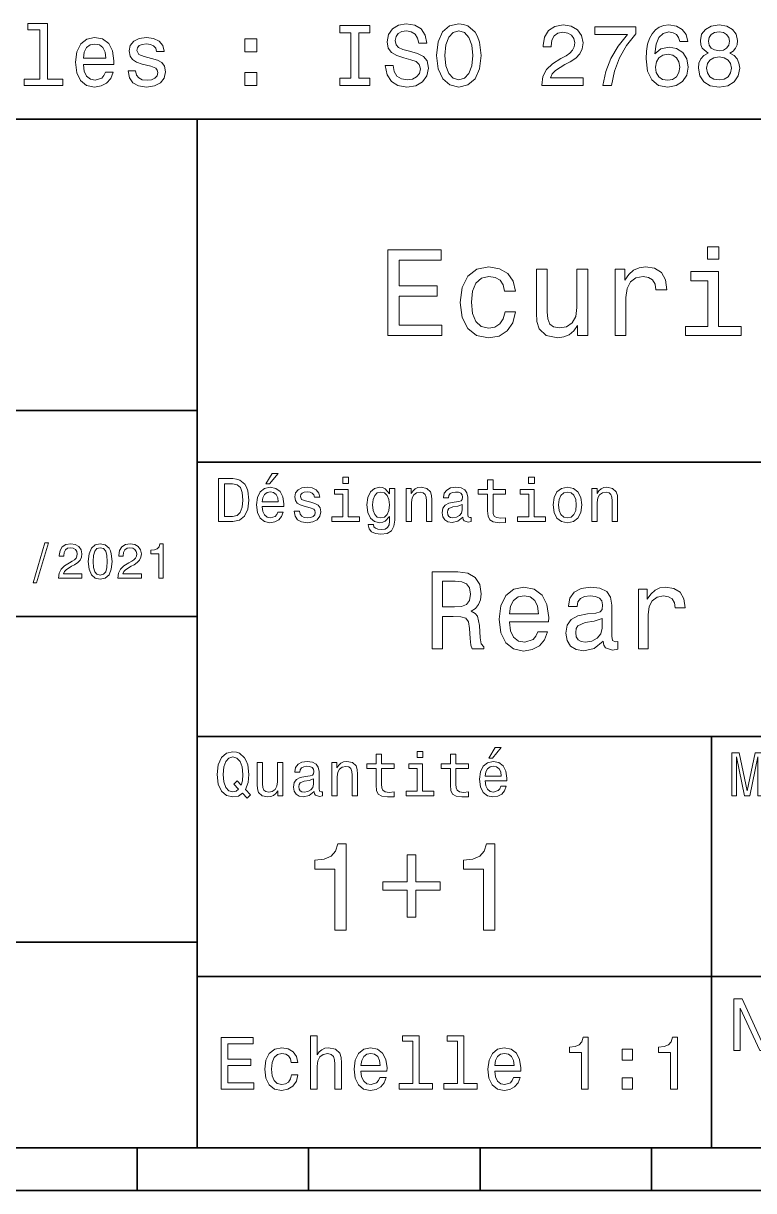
# Model space of a CAD drawing. Extents: x 0 to 297, y 0 to 210.
# Drawn here: x 151.9 to 194.5, y 7.5 to 75.6 of the extents above; entities that cross this region are included whole.
import ezdxf

# ---------------------------------------------------------------- set-up
doc = ezdxf.new("R2010")
doc.units = 0

msp = doc.modelspace()

# ---------------------------------------------------------------- linework, layer by layer
at = {"color": 7, "lineweight": 35}
for p, q in [((97, 70), (287, 70)), ((162, 10), (162, 70)), ((97, 53), (162, 53)), ((162, 50), (287, 50)), ((97, 41), (162, 41)), ((162, 34), (287, 34)), ((97, 22), (162, 22)), ((162, 20), (287, 20)), ((12.844055, 10), (289.844055, 10)), ((97, 10), (287, 10)), ((98.5, 7.5), (198.5, 7.5))]:
    msp.add_line(p, q, dxfattribs=at)
at = {"color": 7, "lineweight": 35, "ltscale": 0.35}
msp.add_line((192, 20), (192, 34), dxfattribs=at)
at = {"color": 7, "lineweight": 35, "ltscale": 0.25}
msp.add_line((192, 10), (192, 20), dxfattribs=at)
at = {"color": 7, "lineweight": 35, "ltscale": 0.0625}
for p, q in [((158.5, 10), (158.5, 7.5)), ((168.5, 10), (168.5, 7.5)), ((178.5, 10), (178.5, 7.5)), ((188.5, 10), (188.5, 7.5))]:
    msp.add_line(p, q, dxfattribs=at)
at = {"color": 7, "lineweight": 13}
for points in [[(152.812912, 75.216957), (152.812912, 72.342316), (151.900085, 72.342316), (151.900085, 71.969116), (154.164505, 71.969116), (154.164505, 72.342316), (153.256714, 72.342316), (153.256714, 75.590157), (152.116943, 75.590157), (152.116943, 75.216957)], [(170.95845, 72.392746), (170.312912, 72.392746), (170.312912, 71.969116), (172.067963, 71.969116), (172.067963, 72.392746), (171.422424, 72.392746), (171.422424, 75.045486), (172.067963, 75.045486), (172.067963, 75.469116), (170.312912, 75.469116), (170.312912, 75.045486), (170.95845, 75.045486)], [(173.429626, 73.124016), (172.970703, 73.124016), (173.071564, 72.589432), (173.32373, 72.19606), (173.712051, 71.95903), (174.236542, 71.873299), (174.756012, 71.953987), (175.144333, 72.175888), (175.391449, 72.523872), (175.482224, 72.982803), (175.406586, 73.396347), (175.194763, 73.663643), (174.851822, 73.840157), (174.392883, 73.971275), (173.999512, 74.067101), (173.74231, 74.178047), (173.596069, 74.339432), (173.550659, 74.591599), (173.596069, 74.818542), (173.727173, 74.990013), (173.928909, 75.106003), (174.206299, 75.146347), (174.488708, 75.095917), (174.710602, 74.959747), (174.856873, 74.732803), (174.92746, 74.425171), (175.386414, 74.425171), (175.386414, 74.435257), (175.30571, 74.909317), (175.06868, 75.262344), (174.69548, 75.484245), (174.191162, 75.559891), (173.737274, 75.484245), (173.384247, 75.27243), (173.157288, 74.944618), (173.076599, 74.520988), (173.142166, 74.142746), (173.333801, 73.885544), (173.636414, 73.714073), (174.049957, 73.582947), (174.45845, 73.466957), (174.766083, 73.356003), (174.952698, 73.194618), (175.01825, 72.932373), (174.957733, 72.665085), (174.801392, 72.463356), (174.564362, 72.337273), (174.256714, 72.296928), (173.913788, 72.352402), (173.651535, 72.513786), (173.485107, 72.776031)], [(175.96637, 73.719116), (176.057159, 72.932373), (176.319397, 72.352402), (176.727905, 71.994331), (177.262482, 71.873299), (177.792023, 71.994331), (178.205566, 72.352402), (178.462769, 72.932373), (178.558594, 73.719116), (178.462769, 74.500816), (178.351822, 74.818542), (178.205566, 75.080788), (177.792023, 75.438858), (177.539856, 75.529633), (177.262482, 75.564941), (176.72287, 75.438858), (176.314362, 75.085831), (176.057159, 74.505859)], [(176.450531, 73.719116), (176.506012, 74.329346), (176.672424, 74.778191), (176.929626, 75.050529), (177.262482, 75.146347), (177.590302, 75.050529), (177.847504, 74.773148), (178.013931, 74.324303), (178.074448, 73.719116), (178.013931, 73.108887), (177.847504, 72.660042), (177.590302, 72.387703), (177.262482, 72.296928), (176.929626, 72.387703), (176.672424, 72.660042), (176.506012, 73.103844)], [(182.103989, 71.969116), (184.509613, 71.969116), (184.509613, 72.402832), (182.608307, 72.402832), (182.714233, 72.639862), (182.895782, 72.836548), (183.455566, 73.194618), (183.753128, 73.345917), (184.085983, 73.562775), (184.323013, 73.814941), (184.459183, 74.112488), (184.509613, 74.450386), (184.423874, 74.874016), (184.186844, 75.206871), (183.82373, 75.418686), (183.354706, 75.494331), (182.87056, 75.4086), (182.502411, 75.171562), (182.265381, 74.793327), (182.184692, 74.294044), (182.184692, 74.223442), (182.643616, 74.223442), (182.643616, 74.263786), (182.688995, 74.606728), (182.825165, 74.858887), (183.042023, 75.020271), (183.329498, 75.075745), (183.622009, 75.025314), (183.838867, 74.899231), (183.980072, 74.702545), (184.030502, 74.455429), (183.995209, 74.223442), (183.899384, 74.026756), (183.738007, 73.855286), (183.516098, 73.703987), (183.218536, 73.542603), (182.724304, 73.229919), (182.376328, 72.897072), (182.169556, 72.493614), (182.103989, 71.984245)], [(185.669556, 71.969116), (186.178925, 71.969116), (186.345352, 72.801247), (186.637848, 73.577904), (187.051392, 74.299088), (187.591034, 74.974876), (187.591034, 75.393471), (185.19046, 75.393471), (185.19046, 74.934532), (187.106873, 74.934532), (186.552124, 74.2537), (186.133545, 73.542603), (185.841034, 72.786118)], [(190.616974, 74.526031), (190.521149, 74.934532), (190.29924, 75.237129), (189.956299, 75.428772), (189.512497, 75.494331), (189.214951, 75.45903), (188.957733, 75.363205), (188.730804, 75.206871), (188.539154, 74.98497), (188.387863, 74.707588), (188.276917, 74.36969), (188.206299, 73.971275), (188.186127, 73.52243), (188.266815, 72.80629), (188.513947, 72.286842), (188.912354, 71.974159), (189.457031, 71.868248), (189.946228, 71.95903), (190.319427, 72.19606), (190.561493, 72.56926), (190.647217, 73.043327), (190.561493, 73.52243), (190.329498, 73.890587), (189.971436, 74.122574), (189.527618, 74.203262), (189.048523, 74.102402), (188.69046, 73.814941), (188.766113, 74.36969), (188.92749, 74.768105), (189.174606, 75.005142), (189.517548, 75.085831), (189.769714, 75.045486), (189.961349, 74.939575), (190.087433, 74.763062), (190.152985, 74.526031)], [(191.817261, 73.855286), (191.560059, 73.714073), (191.383545, 73.517387), (191.272583, 73.270271), (191.237289, 72.972717), (191.317978, 72.523872), (191.549957, 72.175888), (191.928207, 71.953987), (192.442627, 71.868248), (192.951981, 71.953987), (193.330231, 72.175888), (193.562225, 72.523872), (193.647949, 72.972717), (193.607605, 73.270271), (193.501694, 73.517387), (193.320129, 73.714073), (193.067978, 73.855286), (193.269714, 73.976318), (193.410919, 74.142746), (193.496643, 74.344475), (193.526917, 74.591599), (193.446228, 74.949661), (193.234406, 75.237129), (192.891464, 75.423729), (192.442627, 75.494331), (191.988724, 75.423729), (191.645782, 75.237129), (191.428925, 74.949661), (191.353271, 74.591599), (191.378494, 74.344475), (191.464233, 74.142746)], [(191.832397, 74.551247), (191.872742, 74.773148), (191.993774, 74.944618), (192.18541, 75.050529), (192.442627, 75.090874), (192.694778, 75.050529), (192.886414, 74.944618), (193.007462, 74.773148), (193.052856, 74.551247), (193.007462, 74.324303), (192.886414, 74.147789), (192.694778, 74.031799), (192.442627, 73.99649), (192.18541, 74.036842), (191.993774, 74.147789), (191.872742, 74.324303)], [(155.354706, 73.194618), (157.129913, 73.194618), (157.134964, 73.40139), (157.05426, 73.981361), (156.832367, 74.415085), (156.47934, 74.67733), (156.010315, 74.773148), (155.551392, 74.672287), (155.198364, 74.389862), (154.97142, 73.930931), (154.890717, 73.325745), (154.96637, 72.705429), (155.193314, 72.251534), (155.541306, 71.969116), (155.995193, 71.873299), (156.388565, 71.938858), (156.711334, 72.110329), (156.948364, 72.38266), (157.084534, 72.745773), (156.645767, 72.745773), (156.554993, 72.544044), (156.423859, 72.392746), (156.050659, 72.271713), (155.763199, 72.327187), (155.546341, 72.5037), (155.405136, 72.791161), (155.354706, 73.179489)], [(155.354706, 73.567818), (155.410172, 73.915802), (155.546341, 74.173004), (155.753113, 74.329346), (156.025452, 74.384819), (156.29274, 74.329346), (156.499512, 74.173004), (156.625595, 73.915802), (156.67099, 73.567818)], [(159.328766, 73.547646), (158.900085, 73.648514), (158.582367, 73.764503), (158.476456, 74.001534), (158.506714, 74.167961), (158.612625, 74.289001), (158.784088, 74.364647), (159.031219, 74.394905), (159.26825, 74.364647), (159.454849, 74.273872), (159.575882, 74.137703), (159.626312, 73.956146), (160.060028, 73.956146), (160.060028, 73.966232), (159.984375, 74.294044), (159.777618, 74.551247), (159.454849, 74.712631), (159.031219, 74.773148), (158.602539, 74.712631), (158.289856, 74.546204), (158.09317, 74.299088), (158.032654, 73.986404), (158.078049, 73.683815), (158.219254, 73.472), (158.451233, 73.320702), (158.789139, 73.21479), (159.283371, 73.093758), (159.585968, 72.967674), (159.666656, 72.866814), (159.696915, 72.715515), (159.651535, 72.528915), (159.530487, 72.387703), (159.333801, 72.296928), (159.071564, 72.26667), (158.794189, 72.296928), (158.592453, 72.402832), (158.456284, 72.574303), (158.400818, 72.811333), (157.972137, 72.811333), (158.04274, 72.407875), (158.249512, 72.115372), (158.577332, 71.938858), (159.031219, 71.873299), (159.50528, 71.938858), (159.853256, 72.115372), (160.065079, 72.397789), (160.140717, 72.765945), (160.085251, 73.083672), (159.928909, 73.300529), (159.671707, 73.441742)], [(164.770416, 73.925888), (165.46637, 73.925888), (165.46637, 74.67733), (164.770416, 74.67733)], [(190.158035, 73.038284), (190.102554, 72.720558), (189.961349, 72.478485), (189.734406, 72.317101), (189.451981, 72.26667), (189.154434, 72.317101), (188.92749, 72.473442), (188.781235, 72.715515), (188.73584, 73.033234), (188.786285, 73.345917), (188.92749, 73.582947), (189.159485, 73.734245), (189.472153, 73.789719), (189.744492, 73.734245), (189.961349, 73.58799), (190.102554, 73.35096)], [(191.721436, 72.982803), (191.766815, 73.250099), (191.913086, 73.451828), (192.140015, 73.582947), (192.442627, 73.628342), (192.740173, 73.582947), (192.967117, 73.451828), (193.113373, 73.250099), (193.163803, 72.982803), (193.113373, 72.695343), (192.967117, 72.478485), (192.740173, 72.337273), (192.442627, 72.291885), (192.140015, 72.337273), (191.913086, 72.478485), (191.766815, 72.695343)], [(164.770416, 71.969116), (165.46637, 71.969116), (165.46637, 72.720558), (164.770416, 72.720558)], [(173.109512, 57.381123), (176.279541, 57.381123), (176.279541, 57.986309), (173.772339, 57.986309), (173.772339, 59.679394), (176.005768, 59.679394), (176.005768, 60.277374), (173.772339, 60.277374), (173.772339, 61.775936), (176.221893, 61.775936), (176.221893, 62.381123), (173.109512, 62.381123)], [(192.439484, 62.554031), (191.769455, 62.554031), (191.769455, 61.833572), (192.439484, 61.833572)], [(179.932281, 59.967579), (180.559082, 59.967579), (180.429398, 60.543945), (180.119598, 60.997837), (179.636887, 61.278816), (179.010086, 61.386887), (178.318436, 61.242794), (177.792511, 60.839336), (177.46109, 60.183716), (177.345825, 59.304752), (177.453888, 58.432995), (177.778091, 57.78458), (178.289627, 57.381123), (178.988464, 57.244236), (179.608063, 57.352303), (180.090775, 57.6549), (180.42218, 58.130402), (180.566284, 58.764408), (179.96109, 58.764408), (179.853027, 58.36095), (179.651291, 58.058357), (179.363113, 57.871037), (179.010086, 57.8134), (178.570602, 57.907059), (178.253601, 58.195244), (178.059082, 58.663544), (177.994232, 59.326366), (178.059082, 59.974781), (178.260803, 60.443081), (178.585007, 60.731266), (179.010086, 60.83213), (179.38472, 60.767288), (179.66571, 60.601585), (179.853027, 60.327808)], [(186.380402, 57.381123), (187.014404, 57.381123), (187.014404, 59.592937), (187.079254, 60.12608), (187.273773, 60.507923), (187.590775, 60.738472), (188.015854, 60.817722), (188.332855, 60.767288), (188.570602, 60.623199), (188.714691, 60.378242), (188.765121, 60.046829), (189.406342, 60.046829), (189.319885, 60.630402), (189.082123, 61.048271), (188.685883, 61.30043), (188.145538, 61.386887), (187.778091, 61.32925), (187.46109, 61.185158), (187.180115, 60.940201), (186.956772, 60.608788), (186.956772, 61.25), (186.380402, 61.25)], [(184.788177, 61.25), (184.154175, 61.25), (184.154175, 59.016571), (184.082123, 58.497837), (183.873199, 58.123196), (183.548996, 57.892651), (183.123917, 57.820602), (182.785294, 57.878242), (182.569168, 58.051151), (182.446686, 58.346542), (182.417862, 58.764408), (182.417862, 61.25), (181.783859, 61.25), (181.783859, 58.706772), (181.805481, 58.195244), (181.942368, 57.770172), (182.360229, 57.381123), (183.030258, 57.244236), (183.390488, 57.294666), (183.700287, 57.424351), (183.966858, 57.647694), (184.182999, 57.971901), (184.182999, 57.381123), (184.788177, 57.381123)], [(192.417862, 57.914265), (192.417862, 61.120316), (190.789627, 61.120316), (190.789627, 60.579971), (191.783859, 60.579971), (191.783859, 57.914265), (190.48703, 57.914265), (190.48703, 57.381123), (193.729111, 57.381123), (193.729111, 57.914265)], [(164.080688, 49.030979), (163.248566, 49.030979), (163.248566, 46.530979), (164.080688, 46.530979), (164.473343, 46.610229), (164.765137, 46.851585), (164.945251, 47.244236), (165.010086, 47.780979), (164.952454, 48.328529), (164.880402, 48.544666), (164.779541, 48.717579), (164.487747, 48.951729), (164.296829, 49.009365)], [(166.004318, 48.728386), (166.216858, 48.728386), (166.717575, 49.340778), (166.364548, 49.340778)], [(170.824203, 49.117435), (170.489197, 49.117435), (170.489197, 48.757202), (170.824203, 48.757202)], [(181.667145, 49.117435), (181.332138, 49.117435), (181.332138, 48.757202), (181.667145, 48.757202)], [(164.055481, 48.731987), (164.329254, 48.677952), (164.516571, 48.512245), (164.628235, 48.216858), (164.664261, 47.780979), (164.624634, 47.359509), (164.51297, 47.064121), (164.322052, 46.887608), (164.055481, 46.829971), (163.583572, 46.829971), (163.583572, 48.731987)], [(165.784576, 47.406338), (167.052597, 47.406338), (167.056198, 47.554035), (166.998566, 47.9683), (166.840057, 48.278099), (166.587891, 48.465416), (166.252884, 48.533859), (165.925079, 48.461815), (165.672913, 48.260086), (165.510803, 47.932278), (165.453171, 47.5), (165.507202, 47.056915), (165.669312, 46.732708), (165.917862, 46.530979), (166.242081, 46.462536), (166.523056, 46.509365), (166.753601, 46.631844), (166.922913, 46.826366), (167.020172, 47.085735), (166.706772, 47.085735), (166.641937, 46.941643), (166.548264, 46.833572), (166.281708, 46.747116), (166.07637, 46.786743), (165.921463, 46.912823), (165.820602, 47.118156), (165.784576, 47.395531)], [(168.623199, 47.658501), (168.317001, 47.730545), (168.090057, 47.8134), (168.014404, 47.982708), (168.036026, 48.101585), (168.111664, 48.188038), (168.234146, 48.242073), (168.41066, 48.263687), (168.579971, 48.242073), (168.713257, 48.177231), (168.799713, 48.079971), (168.835739, 47.950287), (169.145538, 47.950287), (169.145538, 47.957493), (169.091492, 48.191643), (168.943802, 48.375359), (168.713257, 48.490635), (168.41066, 48.533859), (168.104462, 48.490635), (167.881119, 48.371758), (167.740631, 48.195244), (167.697403, 47.971901), (167.729828, 47.755764), (167.830688, 47.604465), (167.996399, 47.496399), (168.237747, 47.42075), (168.590775, 47.334293), (168.806915, 47.244236), (168.864548, 47.172188), (168.886169, 47.064121), (168.853745, 46.930836), (168.767288, 46.829971), (168.626801, 46.765129), (168.439484, 46.743515), (168.241348, 46.765129), (168.09726, 46.840778), (168, 46.963257), (167.960373, 47.132565), (167.654175, 47.132565), (167.704605, 46.844379), (167.85231, 46.635445), (168.086456, 46.509365), (168.41066, 46.462536), (168.749283, 46.509365), (168.997833, 46.635445), (169.149139, 46.837173), (169.203171, 47.100143), (169.163544, 47.327087), (169.05188, 47.481987), (168.868149, 47.582851)], [(170.8134, 46.79755), (170.8134, 48.400574), (169.999283, 48.400574), (169.999283, 48.130402), (170.496399, 48.130402), (170.496399, 46.79755), (169.847977, 46.79755), (169.847977, 46.530979), (171.469025, 46.530979), (171.469025, 46.79755)], [(173.518738, 46.617435), (173.518738, 48.465416), (173.216141, 48.465416), (173.216141, 48.152016), (172.967575, 48.4366), (172.816284, 48.508644), (172.646973, 48.533859), (172.340775, 48.461815), (172.103027, 48.260086), (171.94812, 47.935879), (171.894089, 47.5), (171.94812, 47.060516), (172.103027, 46.736309), (172.340775, 46.530979), (172.646973, 46.462536), (172.819885, 46.487751), (172.963974, 46.552593), (173.216141, 46.826366), (173.216141, 46.552593), (173.187317, 46.336456), (173.108063, 46.181557), (172.956772, 46.091499), (172.729828, 46.059078), (172.531708, 46.080692), (172.391205, 46.134727), (172.30835, 46.228386), (172.283142, 46.354465), (171.976944, 46.354465), (171.976944, 46.340057), (172.023773, 46.109509), (172.167862, 45.9366), (172.398407, 45.824928), (172.711823, 45.785301), (173.086456, 45.839336), (173.335022, 45.990635), (173.47551, 46.253601)], [(174.181549, 46.530979), (174.498566, 46.530979), (174.498566, 47.647694), (174.530975, 47.903458), (174.635452, 48.090778), (174.797546, 48.206051), (175.013687, 48.249279), (175.1866, 48.213257), (175.294662, 48.115993), (175.348709, 47.953888), (175.366714, 47.737751), (175.366714, 46.530979), (175.683716, 46.530979), (175.683716, 47.802593), (175.669312, 48.058357), (175.604462, 48.270893), (175.391937, 48.465416), (175.060516, 48.533859), (174.876801, 48.508644), (174.721909, 48.440201), (174.588623, 48.324928), (174.484146, 48.170029), (174.484146, 48.465416), (174.181549, 48.465416)], [(177.499283, 46.783142), (177.499283, 46.772335), (177.517288, 46.649857), (177.57132, 46.5634), (177.798264, 46.494957), (177.974777, 46.523773), (177.974777, 46.76873), (177.899139, 46.757923), (177.798264, 46.804756), (177.780258, 46.948845), (177.780258, 47.950287), (177.73703, 48.206051), (177.610947, 48.386166), (177.391205, 48.494236), (177.081406, 48.533859), (176.778824, 48.490635), (176.555481, 48.368156), (176.414978, 48.177231), (176.368149, 47.925072), (176.368149, 47.903458), (176.65274, 47.903458), (176.677948, 48.054756), (176.757202, 48.162823), (176.886887, 48.227665), (177.070602, 48.25288), (177.247116, 48.234871), (177.373199, 48.180836), (177.448853, 48.087173), (177.47406, 47.957493), (177.459656, 47.806194), (177.402023, 47.730545), (177.257919, 47.694523), (176.987747, 47.665707), (176.677948, 47.600864), (176.458206, 47.485592), (176.328537, 47.305473), (176.28891, 47.038906), (176.324921, 46.801151), (176.4366, 46.624638), (176.616714, 46.512966), (176.86528, 46.473343), (177.200287, 46.548992)], [(178.943802, 48.130402), (178.943802, 47.161381), (178.965424, 46.84798), (179.066284, 46.631844), (179.268005, 46.505764), (179.610229, 46.462536), (179.984863, 46.480545), (179.984863, 46.754322), (179.71109, 46.732708), (179.46254, 46.761528), (179.329254, 46.851585), (179.271606, 47.00288), (179.260803, 47.215416), (179.260803, 48.130402), (179.984863, 48.130402), (179.984863, 48.400574), (179.260803, 48.400574), (179.260803, 48.966137), (178.943802, 48.966137), (178.943802, 48.400574), (178.396255, 48.400574), (178.396255, 48.130402)], [(181.656342, 46.79755), (181.656342, 48.400574), (180.842224, 48.400574), (180.842224, 48.130402), (181.33934, 48.130402), (181.33934, 46.79755), (180.690918, 46.79755), (180.690918, 46.530979), (182.311966, 46.530979), (182.311966, 46.79755)], [(182.762253, 47.496399), (182.819885, 47.056915), (182.985596, 46.732708), (183.248566, 46.530979), (183.601593, 46.462536), (183.951004, 46.530979), (184.213974, 46.729107), (184.379684, 47.053314), (184.440918, 47.496399), (184.379684, 47.935879), (184.213974, 48.263687), (183.951004, 48.461815), (183.601593, 48.533859), (183.248566, 48.461815), (182.985596, 48.260086), (182.819885, 47.935879)], [(185.024506, 46.530979), (185.341492, 46.530979), (185.341492, 47.647694), (185.373917, 47.903458), (185.478394, 48.090778), (185.640488, 48.206051), (185.856628, 48.249279), (186.029541, 48.213257), (186.137604, 48.115993), (186.19165, 47.953888), (186.209656, 47.737751), (186.209656, 46.530979), (186.526657, 46.530979), (186.526657, 47.802593), (186.512253, 48.058357), (186.447403, 48.270893), (186.234879, 48.465416), (185.903458, 48.533859), (185.719742, 48.508644), (185.56485, 48.440201), (185.431564, 48.324928), (185.327087, 48.170029), (185.327087, 48.465416), (185.024506, 48.465416)], [(165.784576, 47.672909), (165.824203, 47.921471), (165.921463, 48.105186), (166.069168, 48.216858), (166.263687, 48.256485), (166.454605, 48.216858), (166.60231, 48.105186), (166.692368, 47.921471), (166.724777, 47.672909)], [(172.221909, 47.5), (172.254318, 47.820606), (172.351593, 48.058357), (172.502884, 48.198845), (172.704605, 48.249279), (172.917145, 48.198845), (173.075653, 48.058357), (173.172913, 47.820606), (173.208939, 47.5), (173.172913, 47.172188), (173.075653, 46.938038), (172.917145, 46.793949), (172.704605, 46.747116), (172.502884, 46.793949), (172.351593, 46.938038), (172.254318, 47.175793)], [(183.086456, 47.5), (183.118881, 47.824207), (183.219742, 48.058357), (183.381851, 48.20245), (183.601593, 48.25288), (183.817719, 48.20245), (183.979828, 48.061958), (184.080688, 47.824207), (184.116714, 47.5), (184.080688, 47.172188), (183.979828, 46.934437), (183.817719, 46.790344), (183.601593, 46.743515), (183.381851, 46.790344), (183.219742, 46.934437), (183.118881, 47.172188)], [(177.463257, 47.208214), (177.420029, 47.020893), (177.304749, 46.876801), (177.131851, 46.783142), (176.919312, 46.750721), (176.782425, 46.76873), (176.68515, 46.826366), (176.623917, 46.927231), (176.605911, 47.067722), (176.620316, 47.193802), (176.677948, 47.283859), (176.908508, 47.384727), (177.200287, 47.427952), (177.463257, 47.514408)], [(152.417877, 42.956772), (152.616714, 42.956772), (153.314133, 45.279541), (153.112396, 45.279541)], [(153.899139, 43.224785), (155.273773, 43.224785), (155.273773, 43.472622), (154.187317, 43.472622), (154.247849, 43.60807), (154.351593, 43.720463), (154.671478, 43.925072), (154.841507, 44.011528), (155.031708, 44.135448), (155.167145, 44.279541), (155.244965, 44.44957), (155.273773, 44.642651), (155.224792, 44.884727), (155.08934, 45.074928), (154.881851, 45.195965), (154.613831, 45.239193), (154.337173, 45.190201), (154.126801, 45.054756), (153.991364, 44.838619), (153.945251, 44.553314), (153.945251, 44.51297), (154.207504, 44.51297), (154.207504, 44.536022), (154.233429, 44.731991), (154.311249, 44.876083), (154.435165, 44.9683), (154.599426, 45), (154.766571, 44.971184), (154.890488, 44.899136), (154.971191, 44.786743), (155, 44.645535), (154.979828, 44.51297), (154.925079, 44.400578), (154.832855, 44.302593), (154.706055, 44.216141), (154.536026, 44.12392), (154.253601, 43.945248), (154.054764, 43.755043), (153.9366, 43.524498), (153.899139, 43.233429)], [(155.642654, 44.201729), (155.685883, 43.749279), (155.821335, 43.426514), (156.037476, 43.230549), (156.337173, 43.167149), (156.634003, 43.230549), (156.850143, 43.426514), (156.982712, 43.749279), (157.028824, 44.201729), (156.982712, 44.651299), (156.927963, 44.829971), (156.850143, 44.976948), (156.634003, 45.172913), (156.337173, 45.239193), (156.037476, 45.172913), (155.821335, 44.974064), (155.685883, 44.651299)], [(155.919312, 44.201729), (155.942368, 44.550434), (156.01442, 44.801155), (156.144104, 44.948128), (156.337173, 45), (156.527374, 44.948128), (156.657059, 44.801155), (156.729111, 44.550434), (156.752167, 44.201729), (156.729111, 43.850143), (156.657059, 43.599426), (156.527374, 43.45245), (156.337173, 43.403458), (156.144104, 43.45245), (156.01442, 43.599426), (155.942368, 43.850143)], [(157.368881, 43.224785), (158.743515, 43.224785), (158.743515, 43.472622), (157.657059, 43.472622), (157.71759, 43.60807), (157.821335, 43.720463), (158.14122, 43.925072), (158.311249, 44.011528), (158.50145, 44.135448), (158.636887, 44.279541), (158.714706, 44.44957), (158.743515, 44.642651), (158.694534, 44.884727), (158.559082, 45.074928), (158.351593, 45.195965), (158.083572, 45.239193), (157.806915, 45.190201), (157.596542, 45.054756), (157.461105, 44.838619), (157.414993, 44.553314), (157.414993, 44.51297), (157.677231, 44.51297), (157.677231, 44.536022), (157.703171, 44.731991), (157.780991, 44.876083), (157.904907, 44.9683), (158.069168, 45), (158.236313, 44.971184), (158.360229, 44.899136), (158.440918, 44.786743), (158.469742, 44.645535), (158.44957, 44.51297), (158.394821, 44.400578), (158.302597, 44.302593), (158.175797, 44.216141), (158.005768, 44.12392), (157.723343, 43.945248), (157.524506, 43.755043), (157.406342, 43.524498), (157.368881, 43.233429)], [(159.755051, 43.224785), (160.017288, 43.224785), (160.017288, 45.239193), (159.821335, 45.239193), (159.769455, 45.0634), (159.66571, 44.945248), (159.507202, 44.876083), (159.288193, 44.853027), (159.288193, 44.648415), (159.755051, 44.648415)], [(175.708221, 39.100197), (176.311249, 39.100197), (176.311249, 41.000053), (176.927231, 41.000053), (177.381134, 40.980598), (177.666428, 40.889824), (177.822052, 40.675846), (177.886887, 40.293282), (177.919312, 39.709705), (177.958221, 39.327141), (178.036026, 39.100197), (178.716858, 39.100197), (178.716858, 39.223396), (178.567734, 39.404953), (178.515854, 39.742126), (178.470459, 40.468353), (178.360229, 41.006538), (178.211105, 41.175125), (177.977676, 41.298325), (178.23703, 41.460426), (178.418594, 41.687374), (178.535309, 41.972675), (178.574219, 42.316334), (178.483429, 42.861004), (178.22406, 43.269505), (177.796112, 43.515903), (177.21254, 43.600197), (175.708221, 43.600197)], [(177.043945, 43.049046), (177.439484, 43.010139), (177.718307, 42.88694), (177.893372, 42.659996), (177.951736, 42.303368), (177.886887, 41.927284), (177.711823, 41.70034), (177.413544, 41.583626), (177.005051, 41.551205), (176.311249, 41.551205), (176.311249, 43.049046)], [(180.214706, 40.675846), (182.497116, 40.675846), (182.503601, 40.941696), (182.399857, 41.687374), (182.114563, 42.24501), (181.66066, 42.582184), (181.057648, 42.705383), (180.46759, 42.575703), (180.013687, 42.212589), (179.721909, 41.622532), (179.618164, 40.844433), (179.715424, 40.046883), (180.007202, 39.46331), (180.45462, 39.100197), (181.038193, 38.976997), (181.543945, 39.061291), (181.958939, 39.281754), (182.263687, 39.631897), (182.438766, 40.098755), (181.874649, 40.098755), (181.757935, 39.83939), (181.58934, 39.644867), (181.109512, 39.489246), (180.739914, 39.56057), (180.461105, 39.787518), (180.279541, 40.157112), (180.214706, 40.656391)], [(185.687317, 39.554089), (185.687317, 39.534634), (185.719742, 39.314175), (185.817001, 39.158554), (186.22551, 39.035355), (186.543228, 39.087227), (186.543228, 39.528152), (186.407059, 39.508698), (186.22551, 39.592991), (186.193085, 39.85236), (186.193085, 41.654953), (186.11528, 42.115326), (185.888336, 42.439533), (185.492798, 42.63406), (184.935165, 42.705383), (184.390488, 42.627575), (183.98848, 42.407112), (183.735596, 42.063454), (183.651306, 41.609562), (183.651306, 41.57066), (184.163544, 41.57066), (184.208939, 41.842991), (184.351593, 42.037518), (184.585022, 42.154232), (184.91571, 42.199619), (185.233429, 42.167198), (185.460373, 42.069939), (185.596542, 41.901348), (185.641937, 41.667919), (185.615997, 41.395584), (185.512253, 41.259418), (185.252884, 41.194576), (184.766571, 41.142704), (184.208939, 41.02599), (183.8134, 40.818497), (183.579971, 40.494289), (183.508652, 40.014462), (183.573486, 39.58651), (183.774506, 39.268784), (184.098709, 39.067776), (184.546112, 38.996452), (185.149139, 39.132618)], [(187.736313, 39.100197), (188.306915, 39.100197), (188.306915, 41.090832), (188.36528, 41.57066), (188.540344, 41.914318), (188.825653, 42.121811), (189.208221, 42.193138), (189.493515, 42.147747), (189.707489, 42.018063), (189.837173, 41.797604), (189.882568, 41.499332), (190.459656, 41.499332), (190.381851, 42.024548), (190.167877, 42.400631), (189.811249, 42.627575), (189.324936, 42.705383), (188.994247, 42.653511), (188.708939, 42.523827), (188.456055, 42.303368), (188.255051, 42.005096), (188.255051, 42.582184), (187.736313, 42.582184)], [(180.214706, 41.155674), (180.286026, 41.603077), (180.461105, 41.933769), (180.726944, 42.134781), (181.077087, 42.206104), (181.420746, 42.134781), (181.6866, 41.933769), (181.848709, 41.603077), (181.907059, 41.155674)], [(185.622482, 40.319218), (185.544678, 39.98204), (185.337173, 39.722675), (185.02594, 39.554089), (184.643372, 39.495731), (184.396973, 39.528152), (184.221909, 39.631897), (184.111679, 39.813454), (184.079254, 40.066334), (184.105194, 40.293282), (184.208939, 40.455383), (184.623917, 40.63694), (185.149139, 40.714748), (185.622482, 40.870369)], [(164.642654, 30.685879), (164.916428, 30.401297), (165.107346, 30.592218), (164.811966, 30.894812), (164.963257, 31.305475), (165.010086, 31.780979), (164.941635, 32.339336), (164.862396, 32.56628), (164.757919, 32.753601), (164.46254, 33.009365), (164.282425, 33.074207), (164.08429, 33.099422), (163.702454, 33.009365), (163.41066, 32.757202), (163.223343, 32.342937), (163.158508, 31.780979), (163.223343, 31.219019), (163.407059, 30.804754), (163.698853, 30.54899), (164.08429, 30.462536), (164.39769, 30.520172)], [(164.41571, 30.916426), (164.260803, 30.801151), (164.08429, 30.765129), (163.850143, 30.829971), (163.666428, 31.024494), (163.543945, 31.341497), (163.504318, 31.780979), (163.543945, 32.216858), (163.662827, 32.537464), (163.846542, 32.731987), (164.08429, 32.80043), (164.318451, 32.731987), (164.502167, 32.533859), (164.621033, 32.213257), (164.664261, 31.780979), (164.631851, 31.40634), (164.5634, 31.150576), (164.329254, 31.395533), (164.13472, 31.211815)], [(172.438034, 32.130402), (172.438034, 31.161383), (172.459656, 30.847982), (172.560516, 30.631844), (172.762253, 30.505762), (173.104462, 30.462536), (173.479111, 30.480547), (173.479111, 30.754322), (173.205338, 30.732708), (172.956772, 30.761526), (172.823486, 30.851583), (172.765854, 31.002882), (172.755035, 31.215418), (172.755035, 32.130402), (173.479111, 32.130402), (173.479111, 32.400574), (172.755035, 32.400574), (172.755035, 32.966137), (172.438034, 32.966137), (172.438034, 32.400574), (171.890488, 32.400574), (171.890488, 32.130402)], [(175.161377, 33.117435), (174.82637, 33.117435), (174.82637, 32.757202), (175.161377, 32.757202)], [(176.775223, 32.130402), (176.775223, 31.161383), (176.796829, 30.847982), (176.89769, 30.631844), (177.099426, 30.505762), (177.44165, 30.462536), (177.816284, 30.480547), (177.816284, 30.754322), (177.542511, 30.732708), (177.293945, 30.761526), (177.16066, 30.851583), (177.103027, 31.002882), (177.092224, 31.215418), (177.092224, 32.130402), (177.816284, 32.130402), (177.816284, 32.400574), (177.092224, 32.400574), (177.092224, 32.966137), (176.775223, 32.966137), (176.775223, 32.400574), (176.227661, 32.400574), (176.227661, 32.130402)], [(179.015854, 32.728386), (179.228394, 32.728386), (179.729111, 33.340778), (179.376083, 33.340778)], [(193.183716, 30.530979), (193.46109, 30.530979), (193.46109, 32.80043), (193.929398, 30.530979), (194.239197, 30.530979), (194.703888, 32.80043), (194.703888, 30.530979), (194.984863, 30.530979), (194.984863, 33.030979), (194.545395, 33.030979), (194.08429, 30.826368), (193.626801, 33.030979), (193.183716, 33.030979)], [(166.998566, 32.465416), (166.681549, 32.465416), (166.681549, 31.348703), (166.645538, 31.089336), (166.541061, 30.902016), (166.378967, 30.786743), (166.166428, 30.750719), (165.997116, 30.779539), (165.889053, 30.865993), (165.827805, 31.013687), (165.8134, 31.222622), (165.8134, 32.465416), (165.496399, 32.465416), (165.496399, 31.193804), (165.507202, 30.93804), (165.575653, 30.725504), (165.784576, 30.530979), (166.119598, 30.462536), (166.299713, 30.487751), (166.454605, 30.552593), (166.587891, 30.664265), (166.695969, 30.826368), (166.695969, 30.530979), (166.998566, 30.530979)], [(168.824921, 30.78314), (168.824921, 30.772333), (168.842941, 30.649855), (168.896973, 30.5634), (169.123917, 30.494957), (169.30043, 30.523775), (169.30043, 30.768732), (169.224777, 30.757925), (169.123917, 30.804754), (169.105911, 30.948847), (169.105911, 31.950287), (169.062683, 32.206051), (168.9366, 32.386166), (168.716858, 32.494236), (168.407059, 32.533859), (168.104462, 32.490635), (167.881119, 32.368156), (167.740631, 32.177231), (167.693802, 31.925072), (167.693802, 31.903458), (167.978394, 31.903458), (168.003601, 32.054756), (168.082855, 32.162823), (168.21254, 32.227665), (168.396255, 32.25288), (168.572769, 32.234871), (168.698853, 32.180836), (168.77449, 32.087173), (168.799713, 31.957493), (168.785309, 31.806194), (168.727661, 31.730547), (168.583572, 31.694523), (168.3134, 31.665705), (168.003601, 31.600864), (167.783859, 31.48559), (167.654175, 31.305475), (167.614548, 31.038904), (167.650574, 30.801151), (167.762253, 30.62464), (167.942368, 30.512968), (168.190918, 30.473343), (168.52594, 30.54899)], [(169.844376, 30.530979), (170.161377, 30.530979), (170.161377, 31.647694), (170.193802, 31.903458), (170.298279, 32.090778), (170.460373, 32.206051), (170.676514, 32.249279), (170.849426, 32.213257), (170.957489, 32.115993), (171.011536, 31.95389), (171.029541, 31.737751), (171.029541, 30.530979), (171.346542, 30.530979), (171.346542, 31.802593), (171.332138, 32.058357), (171.267288, 32.270893), (171.054749, 32.465416), (170.723343, 32.533859), (170.539627, 32.508644), (170.38472, 32.440201), (170.251434, 32.324928), (170.146973, 32.170029), (170.146973, 32.465416), (169.844376, 32.465416)], [(175.150574, 30.79755), (175.150574, 32.400574), (174.336456, 32.400574), (174.336456, 32.130402), (174.833572, 32.130402), (174.833572, 30.79755), (174.185165, 30.79755), (174.185165, 30.530979), (175.806198, 30.530979), (175.806198, 30.79755)], [(178.796112, 31.40634), (180.064117, 31.40634), (180.067719, 31.554033), (180.010086, 31.9683), (179.851593, 32.278099), (179.599426, 32.465416), (179.264404, 32.533859), (178.9366, 32.461815), (178.684433, 32.260086), (178.522339, 31.932276), (178.464691, 31.5), (178.518738, 31.056915), (178.680832, 30.732708), (178.929398, 30.530979), (179.253601, 30.462536), (179.534576, 30.509365), (179.765137, 30.631844), (179.934433, 30.826368), (180.031708, 31.085733), (179.718292, 31.085733), (179.653458, 30.941643), (179.559799, 30.833572), (179.293228, 30.747118), (179.087891, 30.786743), (178.932999, 30.912823), (178.832138, 31.118155), (178.796112, 31.395533)], [(178.796112, 31.672911), (178.835739, 31.921469), (178.932999, 32.105186), (179.080688, 32.216858), (179.275208, 32.256485), (179.466141, 32.216858), (179.613831, 32.105186), (179.703888, 31.921469), (179.736313, 31.672911)], [(168.78891, 31.208212), (168.745682, 31.020893), (168.630402, 30.876801), (168.457489, 30.78314), (168.244965, 30.750719), (168.108063, 30.768732), (168.010803, 30.826368), (167.94957, 30.927233), (167.931549, 31.067722), (167.945969, 31.193804), (168.003601, 31.283861), (168.234146, 31.384726), (168.52594, 31.427954), (168.78891, 31.514408)], [(170.033142, 22.700289), (170.688751, 22.700289), (170.688751, 27.736313), (170.198837, 27.736313), (170.069153, 27.296831), (169.809799, 27.001442), (169.413544, 26.828531), (168.865997, 26.770893), (168.865997, 26.259367), (170.033142, 26.259367)], [(178.707489, 22.700289), (179.363113, 22.700289), (179.363113, 27.736313), (178.873199, 27.736313), (178.743515, 27.296831), (178.484146, 27.001442), (178.087891, 26.828531), (177.540344, 26.770893), (177.540344, 26.259367), (178.707489, 26.259367)], [(174.247833, 27.080692), (174.247833, 25.517292), (172.82132, 25.517292), (172.82132, 25.020174), (174.247833, 25.020174), (174.247833, 23.456774), (174.752151, 23.456774), (174.752151, 25.020174), (176.171463, 25.020174), (176.171463, 25.517292), (174.752151, 25.517292), (174.752151, 27.080692)], [(193.315567, 15.68162), (193.674347, 15.68162), (193.674347, 18.141273), (194.824203, 15.68162), (195.286743, 15.68162), (195.286743, 18.68162), (194.92363, 18.68162), (194.92363, 16.221966), (193.786743, 18.68162), (193.315567, 18.68162)], [(163.393372, 13.428675), (165.295395, 13.428675), (165.295395, 13.791787), (163.791061, 13.791787), (163.791061, 14.807637), (165.131119, 14.807637), (165.131119, 15.166427), (163.791061, 15.166427), (163.791061, 16.065563), (165.260803, 16.065563), (165.260803, 16.428675), (163.393372, 16.428675)], [(168.610947, 13.428675), (168.991348, 13.428675), (168.991348, 14.768732), (169.030258, 15.075649), (169.155624, 15.300432), (169.350143, 15.438761), (169.609512, 15.490635), (169.817001, 15.447407), (169.946686, 15.330692), (170.011536, 15.136168), (170.033142, 14.876801), (170.033142, 13.428675), (170.413544, 13.428675), (170.413544, 14.954612), (170.396255, 15.261528), (170.318451, 15.516571), (170.0634, 15.75), (169.66571, 15.832133), (169.44957, 15.801874), (169.263687, 15.719741), (169.108063, 15.590058), (168.991348, 15.412825), (168.991348, 16.532421), (168.610947, 16.532421)], [(174.572052, 16.212536), (174.572052, 13.748559), (173.789627, 13.748559), (173.789627, 13.428675), (175.730545, 13.428675), (175.730545, 13.748559), (174.952454, 13.748559), (174.952454, 16.532421), (173.97551, 16.532421), (173.97551, 16.212536)], [(177.174347, 16.212536), (177.174347, 13.748559), (176.391937, 13.748559), (176.391937, 13.428675), (178.332855, 13.428675), (178.332855, 13.748559), (177.554749, 13.748559), (177.554749, 16.532421), (176.577805, 16.532421), (176.577805, 16.212536)], [(184.416412, 13.428675), (184.809784, 13.428675), (184.809784, 16.450289), (184.515839, 16.450289), (184.438034, 16.1866), (184.28241, 16.009367), (184.044662, 15.905621), (183.716125, 15.871038), (183.716125, 15.564121), (184.416412, 15.564121)], [(189.621033, 13.428675), (190.014404, 13.428675), (190.014404, 16.450289), (189.720459, 16.450289), (189.642639, 16.1866), (189.48703, 16.009367), (189.249268, 15.905621), (188.920746, 15.871038), (188.920746, 15.564121), (189.621033, 15.564121)], [(167.48703, 14.980548), (167.863113, 14.980548), (167.785309, 15.326369), (167.599426, 15.598703), (167.309799, 15.767292), (166.933716, 15.832133), (166.518738, 15.745678), (166.203171, 15.503603), (166.004318, 15.110231), (165.935165, 14.582853), (166, 14.059798), (166.194519, 13.67075), (166.501434, 13.428675), (166.920746, 13.346542), (167.292511, 13.411384), (167.582138, 13.592939), (167.780975, 13.878242), (167.867432, 14.258646), (167.504318, 14.258646), (167.439484, 14.016571), (167.318451, 13.835014), (167.145538, 13.722623), (166.933716, 13.688041), (166.670029, 13.744237), (166.479828, 13.917148), (166.363113, 14.198127), (166.324203, 14.595821), (166.363113, 14.984871), (166.484146, 15.26585), (166.67868, 15.438761), (166.933716, 15.49928), (167.158508, 15.460375), (167.327087, 15.360951), (167.439484, 15.196686)], [(171.546112, 14.479107), (173.067719, 14.479107), (173.072052, 14.656341), (173.002884, 15.153459), (172.812683, 15.525217), (172.510086, 15.75), (172.108063, 15.832133), (171.714691, 15.745678), (171.412109, 15.503603), (171.217575, 15.110231), (171.148422, 14.591499), (171.213257, 14.059798), (171.407776, 13.67075), (171.706055, 13.428675), (172.095108, 13.346542), (172.432281, 13.402739), (172.708939, 13.549712), (172.912109, 13.783141), (173.028824, 14.09438), (172.65274, 14.09438), (172.574936, 13.92147), (172.46254, 13.791787), (172.142654, 13.688041), (171.896255, 13.735591), (171.710373, 13.886888), (171.58934, 14.133286), (171.546112, 14.466139)], [(179.353027, 14.479107), (180.874634, 14.479107), (180.878967, 14.656341), (180.809799, 15.153459), (180.619598, 15.525217), (180.317001, 15.75), (179.914978, 15.832133), (179.521606, 15.745678), (179.219025, 15.503603), (179.02449, 15.110231), (178.955338, 14.591499), (179.020172, 14.059798), (179.214691, 13.67075), (179.51297, 13.428675), (179.902023, 13.346542), (180.239197, 13.402739), (180.515854, 13.549712), (180.719025, 13.783141), (180.835739, 14.09438), (180.459656, 14.09438), (180.381851, 13.92147), (180.269455, 13.791787), (179.94957, 13.688041), (179.703171, 13.735591), (179.517288, 13.886888), (179.396255, 14.133286), (179.353027, 14.466139)], [(186.798264, 15.105908), (187.394806, 15.105908), (187.394806, 15.75), (186.798264, 15.75)], [(171.546112, 14.798992), (171.593658, 15.097262), (171.710373, 15.317724), (171.887604, 15.45173), (172.121033, 15.49928), (172.350143, 15.45173), (172.527374, 15.317724), (172.635452, 15.097262), (172.674347, 14.798992)], [(179.353027, 14.798992), (179.400574, 15.097262), (179.517288, 15.317724), (179.694519, 15.45173), (179.927948, 15.49928), (180.157059, 15.45173), (180.33429, 15.317724), (180.442368, 15.097262), (180.481262, 14.798992)], [(186.798264, 13.428675), (187.394806, 13.428675), (187.394806, 14.072767), (186.798264, 14.072767)]]:
    msp.add_lwpolyline(points, close=True, dxfattribs=at)

doc.saveas('drawing.dxf')
